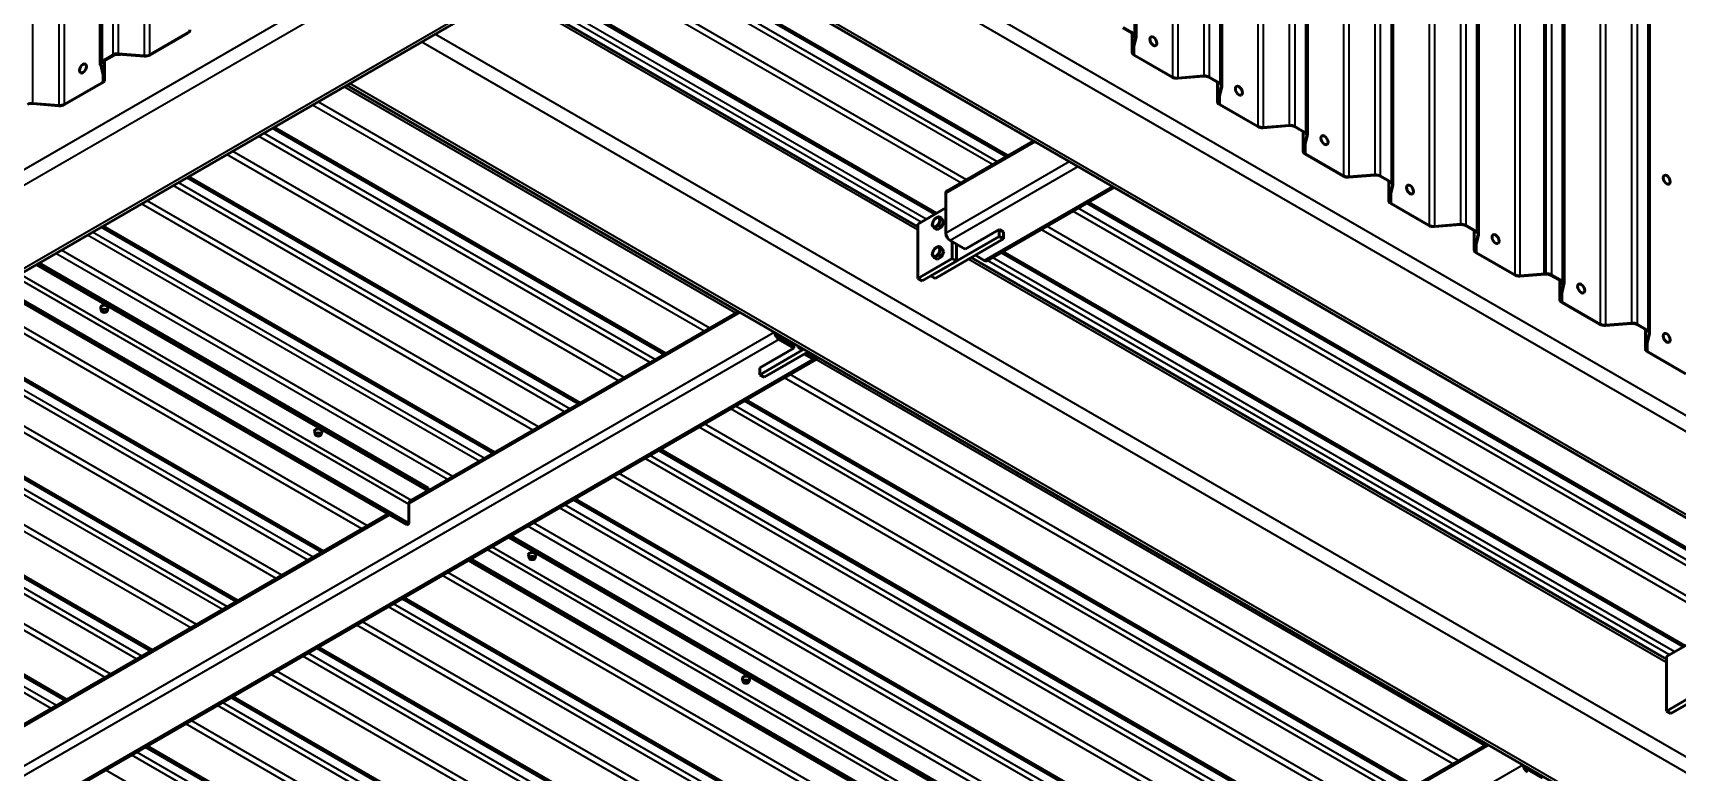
# Model space of a CAD drawing. Header units: millimetres. Extents: x 0 to 14700, y 0 to 10395.
# Drawn here: x 4830 to 7547, y 4983 to 6203 of the extents above; entities that cross this region are included whole.
import ezdxf

# ---------------------------------------------------------------- set-up
doc = ezdxf.new("R2010")
doc.units = ezdxf.units.MM
doc.header["$LTSCALE"] = 35
doc.layers.add('Видимые тонкие (ГОСТ)', color=7, linetype='Continuous', lineweight=35)
doc.layers.add('Видимый контур (ГОСТ)', color=7, linetype='Continuous', lineweight=50)

msp = doc.modelspace()

# ---------------------------------------------------------------- linework, layer by layer
at = {"layer": 'Видимые тонкие (ГОСТ)'}
for p, q in [((5013.6, 8099.9), (5013.6, 6165.5)), ((5022.3, 8104.9), (5022.3, 6167.1)), ((4970.5, 8075.1), (4970.5, 6168.9)), ((4943.8, 8059.6), (4943.8, 6156.9)), ((4961.5, 8069.8), (4961.5, 6167.2)), ((4872.6, 8018.5), (4872.6, 6083.5)), ((4881.3, 8023.6), (4881.3, 6085.2)), ((4829.6, 6087), (4829.6, 7993.7)), ((8063.8, 7853.4), (1466.5, 4044.5)), ((8075.1, 7833.9), (1477.8, 4024.9)), ((8193.9, 7765.3), (1596.6, 3956.3)), ((7471.9, 7343), (7471.9, 5724)), ((7481, 7348.2), (7481, 5722.3)), ((7498.7, 7358.4), (7498.7, 5712)), ((7420.2, 7313.1), (7420.2, 5722.2)), ((7428.9, 7318.2), (7428.9, 5720.6)), ((7330.5, 7261.3), (7330.5, 5805.7)), ((7339.5, 7266.6), (7339.5, 5803.9)), ((7357.2, 7276.8), (7357.2, 5793.7)), ((7278.8, 7231.5), (7278.8, 5803.9)), ((7287.4, 7236.5), (7287.4, 5802.2)), ((7189.1, 7179.7), (7189.1, 5887.3)), ((7198.1, 7184.9), (7198.1, 5885.6)), ((7215.8, 7195.1), (7215.8, 5875.3)), ((7137.3, 7149.8), (7137.3, 5885.5)), ((7146, 7154.9), (7146, 5883.9)), ((7047.7, 7098), (7047.7, 5969)), ((7056.7, 7103.3), (7056.7, 5967.2)), ((7074.4, 7113.5), (7074.4, 5957)), ((6995.9, 7068.2), (6995.9, 5967.2)), ((7004.6, 7073.2), (7004.6, 5965.5)), ((6906.2, 7016.4), (6906.2, 6050.6)), ((6915.3, 7021.6), (6915.3, 6048.9)), ((6933, 7031.8), (6933, 6038.6)), ((6854.5, 6986.5), (6854.5, 6048.8)), ((6863.2, 6991.6), (6863.2, 6047.2)), ((6764.8, 6934.7), (6764.8, 6132.3)), ((6773.9, 6940), (6773.9, 6130.5)), ((6791.6, 6950.2), (6791.6, 6120.3)), ((6713.1, 6904.9), (6713.1, 6130.5)), ((6721.8, 6909.9), (6721.8, 6128.8)), ((6650.1, 6868.5), (6650.1, 6201.9)), ((10701.3, 3758.7), (6141.2, 6391.5)), ((6423.9, 5990.7), (5776.8, 6364.3)), ((6441.6, 6000.9), (5794.5, 6374.5)), ((10690, 3739.1), (6122.1, 6376.4)), ((6372.5, 5960.9), (5725.3, 6334.6)), ((6415.5, 5985.8), (5768.3, 6359.4)), ((6363.2, 5955.6), (5716, 6329.2)), ((10571.2, 3670.5), (6003.3, 6307.8)), ((6306, 5895.5), (5635.4, 6282.7)), ((6323.6, 5905.7), (5653, 6292.9)), ((6292.5, 5877.9), (5613.4, 6270)), ((6297.5, 5890.6), (5626.9, 6277.8)), ((8587.1, 4416), (5494.6, 6201.4)), ((6646.5, 6202.7), (6646.5, 6171.9)), ((6649.4, 6201.8), (6649.4, 6201.5)), ((6651.8, 6198), (6651.8, 6196.3)), ((8575.8, 4396.4), (5472, 6188.4)), ((6650.1, 6184), (6650.1, 6166.8)), ((4941.4, 6153.4), (4941.4, 6151.8)), ((4942.6, 6152.6), (4942.6, 6151.1)), ((4945, 6157.1), (4945, 6156.2)), ((4948, 6157.4), (4948, 6126.6)), ((4962.7, 6167.2), (4962.7, 6166.5)), ((4971.9, 6168.4), (4971.9, 6168.2)), ((4944.4, 6140), (4944.4, 6121.6)), ((8067.4, 4552.7), (5353.2, 6119.8)), ((6787.9, 6121.8), (6787.9, 6090.3)), ((6793.9, 6116.7), (6793.9, 6115.1)), ((5948.2, 5716), (5301, 6089.6)), ((5991.2, 5740.8), (5344.1, 6114.5)), ((6791.5, 6102.3), (6791.5, 6085.2)), ((5938.9, 5710.6), (5291.7, 6084.3)), ((5858.3, 5664.1), (5211.1, 6037.7)), ((5875.9, 5674.3), (5228.8, 6047.9)), ((6929.3, 6040.2), (6929.3, 6008.6)), ((6935.3, 6035.1), (6935.3, 6033.5)), ((5806.8, 5634.3), (5159.6, 6008)), ((5849.8, 5659.2), (5202.6, 6032.8)), ((6486.5, 6023.4), (6338.5, 5937.9)), ((6932.9, 6020.7), (6932.9, 6003.6)), ((5797.5, 5629), (5150.3, 6002.6)), ((6543.1, 5990.8), (6338.5, 5872.6)), ((6557.2, 5982.6), (6345.6, 5860.4)), ((5716.8, 5582.4), (5069.7, 5956.1)), ((5734.5, 5592.6), (5087.3, 5966.3)), ((7070.8, 5958.5), (7070.8, 5927)), ((7076.7, 5953.4), (7076.7, 5951.8)), ((5665.4, 5552.7), (5018.2, 5926.3)), ((5708.4, 5577.5), (5061.2, 5951.2)), ((6613.8, 5949.9), (6402.1, 5827.7)), ((7074.4, 5939), (7074.4, 5921.9)), ((5656.1, 5547.3), (5008.9, 5921)), ((7652.9, 5271.4), (6548.6, 5908.9)), ((7661.4, 5276.2), (6557.1, 5913.8)), ((7679.1, 5286.4), (6574.8, 5924)), ((5575.4, 5500.8), (4928.3, 5874.4)), ((5593.1, 5511), (4945.9, 5884.6)), ((7600.6, 5241.1), (6496.3, 5878.7)), ((7609.9, 5246.5), (6505.6, 5884.1)), ((7212.2, 5876.9), (7212.2, 5845.3)), ((7218.2, 5871.8), (7218.2, 5870.2)), ((5523.9, 5471), (4876.8, 5844.7)), ((5567, 5495.9), (4919.8, 5869.5)), ((7215.8, 5857.4), (7215.8, 5840.3)), ((4835.1, 5820.6), (5481.6, 5447.3)), ((4837.6, 5822.1), (5482.9, 5449.5)), ((5514.6, 5465.7), (4867.5, 5839.3)), ((7530, 5163.5), (6376, 5829.8)), ((7534.9, 5176.2), (6407.2, 5827.3)), ((7543.4, 5181.1), (6415.7, 5832.2)), ((7561.1, 5191.3), (6433.3, 5842.4)), ((4800.6, 5800.7), (5451.1, 5425.2)), ((4808.4, 5805.2), (5455, 5431.9)), ((7338.8, 5803.7), (7338.8, 5803.5)), ((7353.6, 5794.4), (7353.6, 5763.7)), ((7356.5, 5793.5), (7356.5, 5793.3)), ((7358.9, 5789.8), (7358.9, 5788)), ((5382.4, 5389.4), (4735.3, 5763)), ((4771.4, 5783.9), (5449.8, 5392.2)), ((4774, 5785.3), (5451.1, 5394.4)), ((7357.2, 5775.7), (7357.2, 5758.6)), ((5373.3, 5384.1), (4726.1, 5757.7)), ((5998.6, 5741.7), (5451.1, 5425.6)), ((6055.2, 5709.1), (4224.2, 4652)), ((5292.6, 5337.5), (4645.4, 5711.1)), ((5310.2, 5347.7), (4663.1, 5721.3)), ((7495, 5713.6), (7495, 5682)), ((7501, 5708.5), (7501, 5706.9)), ((6062.7, 5697.1), (4231.3, 4639.7)), ((5241.1, 5307.7), (4593.9, 5681.4)), ((5284.1, 5332.6), (4637, 5706.2)), ((7498.6, 5694.1), (7498.6, 5677)), ((6119.3, 5664.4), (4287.9, 4607.1)), ((5231.8, 5302.4), (4584.6, 5676)), ((6122.4, 5670.3), (6119.3, 5668.5)), ((7228.7, 5026.4), (6124.4, 5664)), ((5151.2, 5255.8), (4504, 5629.5)), ((5168.8, 5266), (4521.7, 5639.7)), ((7176.3, 4996.2), (6072, 5633.8)), ((7185.6, 5001.6), (6081.3, 5639.1)), ((5099.7, 5226.1), (4452.5, 5599.7)), ((5142.7, 5250.9), (4495.5, 5624.6)), ((5090.4, 5220.7), (4443.2, 5594.4)), ((7087.2, 4944.8), (5982.9, 5582.3)), ((7095.7, 4949.6), (5991.4, 5587.2)), ((7113.4, 4959.8), (6009.1, 5597.4)), ((5009.7, 5174.2), (4362.6, 5547.8)), ((5027.4, 5184.4), (4380.2, 5558)), ((7034.9, 4914.5), (5930.6, 5552.1)), ((7044.2, 4919.9), (5939.9, 5557.5)), ((4958.2, 5144.4), (4311.1, 5518.1)), ((5001.3, 5169.3), (4354.1, 5542.9)), ((4949, 5139.1), (4301.8, 5512.7)), ((6945.8, 4863.1), (5841.5, 5500.7)), ((6954.3, 4868), (5850, 5505.6)), ((6972, 4878.2), (5867.7, 5515.8)), ((4868.3, 5092.5), (4221.1, 5466.2)), ((4886, 5102.7), (4238.8, 5476.4)), ((6893.5, 4832.9), (5789.2, 5470.5)), ((6902.8, 4838.3), (5798.5, 5475.8)), ((4859.9, 5087.6), (4212.7, 5461.3)), ((6804.4, 4781.5), (5700.1, 5419)), ((6812.9, 4786.3), (5708.6, 5423.9)), ((6830.5, 4796.5), (5726.2, 5434.1)), ((5419.2, 5407.2), (4758.1, 5025.5)), ((6752.1, 4751.2), (5647.8, 5388.8)), ((6761.4, 4756.6), (5657.1, 5394.2)), ((5588.7, 5354.7), (6692.4, 4717.5)), ((5615.4, 5370.1), (6719, 4732.9)), ((5617.9, 5371.6), (6720.3, 4735.1)), ((5551.7, 5333.4), (6687.2, 4677.8)), ((5554.3, 5334.8), (6688.5, 4680)), ((5580.9, 5350.2), (6688.5, 4710.8)), ((6610.7, 4669.6), (5506.4, 5307.2)), ((6619.9, 4674.9), (5515.6, 5312.5)), ((6521.6, 4618.2), (5417.3, 5255.7)), ((6530, 4623), (5425.7, 5260.6)), ((6547.7, 4633.2), (5443.4, 5270.8)), ((6469.2, 4587.9), (5364.9, 5225.5)), ((6478.5, 4593.3), (5374.2, 5230.9)), ((6380.1, 4536.5), (5275.8, 5174.1)), ((6388.6, 4541.4), (5284.3, 5179)), ((6406.3, 4551.6), (5302, 5189.2)), ((6327.8, 4506.3), (5223.5, 5143.9)), ((6337.1, 4511.7), (5232.8, 5149.2)), ((6238.7, 4454.9), (5134.4, 5092.4)), ((6247.2, 4459.7), (5142.9, 5097.3)), ((6264.8, 4469.9), (5160.5, 5107.5)), ((6186.4, 4424.6), (5082.1, 5062.2)), ((6195.7, 4430), (5091.4, 5067.6)), ((6097.3, 4373.2), (4993, 5010.8)), ((6105.7, 4378.1), (5001.4, 5015.7)), ((6123.4, 4388.3), (5019.1, 5025.9)), ((7236.1, 5027.3), (6720, 4729.3)), ((6054.3, 4348.4), (4950, 4985.9)), ((7292.6, 4994.6), (5461.7, 3937.5))]:
    msp.add_line(p, q, dxfattribs=at)
at = {"layer": 'Видимый контур (ГОСТ)'}
for p, q in [((4940.7, 8057.8), (4940.7, 6152.6)), ((8201.9, 7764.5), (1604.6, 3955.5)), ((7501.8, 7360.3), (7501.8, 5707.7)), ((7328, 7259.9), (7328, 5805.5)), ((7360.4, 7278.6), (7360.4, 5789.3)), ((7219, 7197), (7219, 5871)), ((7077.5, 7115.3), (7077.5, 5952.6)), ((6936.1, 7033.7), (6936.1, 6034.3)), ((6794.7, 6952), (6794.7, 6115.9)), ((6653.3, 6870.4), (6653.3, 6197.6)), ((6438.4, 5999), (5791.2, 6372.7)), ((10563.2, 3669.7), (5995.3, 6307)), ((6320.4, 5903.8), (5649.8, 6291)), ((6292.5, 5883.3), (5618.1, 6272.7)), ((5085.2, 6203.5), (5022.3, 6167.1)), ((5022.8, 6166.8), (5085.7, 6203.2)), ((6631.2, 6211.5), (6648.9, 6201.2)), ((6649.4, 6201.5), (6631.7, 6211.8)), ((6631.9, 6211.9), (6649.6, 6201.7)), ((6650.1, 6201.9), (6632.4, 6212.2)), ((6646.4, 6202.7), (6646.4, 6171.1)), ((6652.5, 6196.8), (6646.5, 6171.9)), ((6647.2, 6171.9), (6653.2, 6196.7)), ((6651.4, 6198.9), (6651.4, 6194.9)), ((6651.8, 6196.3), (6651.4, 6194.9)), ((6651.4, 6194.9), (6652.1, 6194.8)), ((6652.1, 6194.8), (6652.4, 6196.2)), ((4940.8, 6151.7), (4941.1, 6150.3)), ((4941.1, 6150.3), (4941.8, 6150.3)), ((4941.8, 6150.3), (4941.4, 6151.8)), ((4941.8, 6154.3), (4941.8, 6150.3)), ((4941.9, 6154.4), (4941.9, 6151.9)), ((4941.9, 6151.1), (4947.3, 6126.5)), ((4948, 6126.6), (4942.6, 6151.1)), ((4961.5, 6167.2), (4943.8, 6156.9)), ((4944.3, 6156.6), (4962, 6166.9)), ((4962.7, 6166.5), (4945, 6156.2)), ((4945.5, 6156), (4963.2, 6166.2)), ((4948.1, 6157.5), (4948.1, 6125.8)), ((4970.4, 6168.5), (5013.5, 6165.1)), ((5013.6, 6165.5), (4970.5, 6168.9)), ((4971.8, 6167.8), (4974.2, 6167.6)), ((4974.3, 6168), (4971.9, 6168.2)), ((4974.2, 6167.6), (4974.3, 6168)), ((4974.3, 6168.2), (4974.3, 6168)), ((6649.6, 6166.6), (6712.6, 6130.2)), ((6713.1, 6130.5), (6650.1, 6166.8)), ((4944.4, 6121.6), (4881.3, 6085.2)), ((4881.8, 6084.9), (4944.9, 6121.3)), ((8072.1, 4544.6), (5348.5, 6117.1)), ((6764.8, 6132.3), (6721.8, 6128.8)), ((6721.9, 6128.4), (6764.9, 6131.9)), ((6773.4, 6130.2), (6791.1, 6120)), ((6791.6, 6120.3), (6773.9, 6130.5)), ((6787.8, 6121.9), (6787.8, 6089.4)), ((6793.9, 6115.1), (6787.9, 6090.3)), ((6788.6, 6090.2), (6794.6, 6115.1)), ((4829.5, 6086.6), (4872.5, 6083.1)), ((4872.6, 6083.5), (4829.6, 6087)), ((6791, 6084.9), (6854, 6048.6)), ((6854.5, 6048.8), (6791.5, 6085.2)), ((5872.7, 5672.4), (5225.5, 6046.1)), ((6906.2, 6050.6), (6863.2, 6047.2)), ((6863.3, 6046.8), (6906.3, 6050.2)), ((6914.8, 6048.6), (6932.5, 6038.4)), ((6933, 6038.6), (6915.3, 6048.9)), ((6929.2, 6040.2), (6929.2, 6007.8)), ((6935.3, 6033.5), (6929.3, 6008.6)), ((6483.6, 6025.1), (6340.6, 5942.5)), ((6930, 6008.6), (6936, 6033.4)), ((6932.5, 6003.3), (6995.4, 5966.9)), ((6995.9, 5967.2), (6932.9, 6003.6)), ((5731.3, 5590.8), (5084.1, 5964.4)), ((7047.7, 5969), (7004.6, 5965.5)), ((7004.7, 5965.1), (7047.8, 5968.6)), ((7056.2, 5966.9), (7073.9, 5956.7)), ((7074.4, 5957), (7056.7, 5967.2)), ((7070.7, 5958.6), (7070.7, 5926.1)), ((6338.5, 5872.6), (6338.5, 5937.9)), ((6616.7, 5948.2), (6407.1, 5827.2)), ((7076.7, 5951.8), (7070.8, 5927)), ((7071.5, 5926.9), (7077.4, 5951.8)), ((6338.5, 5914.3), (6292.5, 5887.7)), ((6327, 5899.8), (6331.6, 5897.2)), ((7675.8, 5284.6), (6571.5, 5922.1)), ((7073.9, 5921.6), (7136.8, 5885.3)), ((7137.3, 5885.5), (7074.4, 5921.9)), ((5589.9, 5509.1), (4942.7, 5882.8)), ((6292.5, 5887.7), (6292.5, 5797.9)), ((6319.7, 5880.9), (6324.2, 5878.3)), ((6331.6, 5882.5), (6324.2, 5878.3)), ((6327, 5885.1), (6331.6, 5882.5)), ((6330.7, 5894.6), (6335.2, 5892)), ((6331.6, 5897.2), (6335.2, 5892)), ((6335.2, 5892), (6331.6, 5882.5)), ((6370.3, 5846.1), (6426.9, 5878.7)), ((6426.9, 5878.7), (6433.9, 5874.7)), ((6426.9, 5867.3), (6426.9, 5878.7)), ((6433.9, 5874.7), (6433.9, 5863.2)), ((7189.1, 5887.3), (7146, 5883.9)), ((7146.1, 5883.5), (7189.2, 5886.9)), ((7197.6, 5885.3), (7215.3, 5875.1)), ((7215.8, 5875.3), (7198.1, 5885.6)), ((7212.1, 5876.9), (7212.1, 5844.5)), ((6313.7, 5802), (6426.9, 5867.3)), ((6433.9, 5863.2), (6320.8, 5797.9)), ((6327, 5850.8), (6331.6, 5848.2)), ((6330.7, 5845.6), (6335.2, 5843)), ((6331.6, 5848.2), (6335.2, 5843)), ((6370.3, 5846.1), (6345.6, 5860.4)), ((6349.1, 5830.6), (6349.1, 5858.3)), ((6356.2, 5854.3), (6356.2, 5826.5)), ((6433.9, 5863.2), (6426.9, 5867.3)), ((7218.2, 5870.2), (7212.2, 5845.3)), ((7212.9, 5845.3), (7218.9, 5870.1)), ((4839.9, 5823.4), (5482.9, 5452.1)), ((6292.5, 5797.9), (6349.1, 5830.6)), ((6356.2, 5826.5), (6299.6, 5793.8)), ((6319.7, 5831.9), (6324.2, 5829.3)), ((6331.6, 5833.5), (6324.2, 5829.3)), ((6327, 5836.1), (6331.6, 5833.5)), ((6335.2, 5843), (6331.6, 5833.5)), ((6356.2, 5826.5), (6349.1, 5830.6)), ((7530, 5168.9), (6380.6, 5832.5)), ((6402.1, 5827.7), (6387.3, 5836.3)), ((7557.8, 5189.4), (6430.1, 5840.5)), ((7215.3, 5840), (7278.3, 5803.6)), ((7278.8, 5803.9), (7215.8, 5840.3)), ((6292.5, 5797.9), (6299.6, 5793.8)), ((6313.7, 5802), (6320.8, 5797.9)), ((7329.9, 5805.3), (7287.4, 5802.2)), ((7287.5, 5801.8), (7330, 5804.9)), ((7330.5, 5805.7), (7328, 5805.5)), ((7328, 5805.5), (7328.1, 5805.1)), ((7328.1, 5805.1), (7330.6, 5805.3)), ((7338.3, 5803.2), (7356, 5793)), ((7356.5, 5793.3), (7338.8, 5803.5)), ((7339, 5803.6), (7356.8, 5793.4)), ((7357.2, 5793.7), (7339.5, 5803.9)), ((7353.5, 5794.5), (7353.5, 5762.8)), ((7358.5, 5790.7), (7358.5, 5786.7)), ((4769.2, 5782.6), (5447.5, 5390.9)), ((7359.6, 5788.5), (7353.6, 5763.7)), ((7354.3, 5763.6), (7360.3, 5788.5)), ((7358.9, 5788), (7358.5, 5786.7)), ((7358.5, 5786.7), (7359.2, 5786.6)), ((7359.2, 5786.6), (7359.6, 5788)), ((5995.7, 5743.4), (5452.9, 5430)), ((7356.7, 5758.3), (7419.7, 5722)), ((7420.2, 5722.2), (7357.2, 5758.6)), ((5307, 5345.8), (4659.9, 5719.5)), ((7471.9, 5724), (7428.9, 5720.6)), ((7429, 5720.2), (7472, 5723.6)), ((7480.5, 5722), (7498.2, 5711.8)), ((7498.7, 5712), (7481, 5722.3)), ((7494.9, 5713.6), (7494.9, 5681.2)), ((6030.9, 5650.1), (6087.5, 5682.8)), ((6030.9, 5638.7), (6104, 5680.9)), ((6087.5, 5686.9), (6062.7, 5701.2)), ((6062.7, 5697.1), (6087.5, 5682.8)), ((6087.5, 5682.8), (6087.5, 5686.9)), ((6094.5, 5686.4), (6094.5, 5683.6)), ((6094.5, 5683.6), (6096.9, 5685)), ((6094.5, 5683.6), (6101.6, 5679.5)), ((6104, 5680.9), (6101.6, 5679.5)), ((7501, 5706.9), (7495, 5682)), ((7495.7, 5682), (7501.7, 5706.8)), ((6124.3, 5663.9), (4292.9, 4606.6)), ((6111.1, 5676.8), (6038, 5634.6)), ((6104.4, 5673), (6119.3, 5664.4)), ((6119.3, 5668.5), (6108, 5675)), ((7498.1, 5676.7), (7561.1, 5640.3)), ((7561.6, 5640.6), (7498.6, 5677)), ((5165.6, 5264.2), (4518.4, 5637.8)), ((6030.9, 5650.1), (6030.9, 5638.7)), ((6038, 5634.6), (6030.9, 5638.7)), ((7110.2, 4958), (6005.9, 5595.5)), ((5024.2, 5182.5), (4377, 5556.2)), ((6968.7, 4876.3), (5864.4, 5513.9)), ((4882.8, 5100.9), (4235.6, 5474.5)), ((5481.6, 5447.3), (5455, 5431.9)), ((5482.9, 5452.1), (5482.9, 5449.5)), ((5416.3, 5408.9), (4759.9, 5029.9)), ((5451.1, 5425.2), (5451.1, 5394.4)), ((6827.3, 4794.7), (5723, 5432.2)), ((5449.8, 5392.2), (5447.5, 5390.9)), ((5620.2, 5372.9), (6720.3, 4737.7)), ((5549.5, 5332), (6685, 4676.5)), ((6544.5, 4631.4), (5440.2, 5268.9)), ((7575.9, 5199.8), (7530, 5173.3)), ((6403, 4549.7), (5298.7, 5187.3)), ((7530, 5173.3), (7530, 5083.5)), ((7530, 5083.5), (7586.5, 5116.1)), ((7593.6, 5112.1), (7537, 5079.4)), ((6261.6, 4468.1), (5157.3, 5105.6)), ((7530, 5083.5), (7537, 5079.4)), ((7233.1, 5029), (6719.1, 4732.2)), ((6120.2, 4386.4), (5015.9, 5024)), ((7324.9, 4972.4), (7300.1, 4986.7))]:
    msp.add_line(p, q, dxfattribs=at)
for centre, major_axis, start_param, end_param in [((5078, 6207.7), (11, 0), 5.497787, 6.421372), ((6641.9, 6197.2), (10, 0), 6.132711, 7.068583), ((6641.9, 6197.2), (10.7, 0), 6.132711, 7.068583), ((6642.6, 6197.6), (10, 0), 6.144999, 7.068583), ((6642.6, 6197.6), (10.7, 0), 6.144999, 7.068583), ((6657.4, 6171.1), (-11, 0), 6.144999, 7.068583), ((6657.4, 6171.1), (-10.3, 0), 6.144999, 7.068583), ((4951.4, 6152.6), (-10.7, 0), 5.497787, 6.421372), ((4951.4, 6152.6), (-10, 0), 5.497787, 6.421372), ((4952.6, 6151.9), (-10.7, 0), 5.497787, 6.408865), ((4952.6, 6151.9), (-10, 0), 5.497787, 6.408865), ((4969.1, 6162.8), (-10.7, 0), 4.574202, 5.497787), ((4969.1, 6162.8), (10, 0), 1.43261, 2.356194), ((4970.3, 6162.1), (-10.7, 0), 4.561932, 5.497787), ((4970.3, 6162.1), (10, 0), 1.42034, 2.356194), ((5015, 6171.3), (11, 0), 4.574202, 5.497787), ((5015, 6171.3), (-10.3, 0), 1.43261, 2.356194), ((4937.1, 6125.8), (10.3, 0), 5.497787, 6.408865), ((4937.1, 6125.8), (11, 0), 5.497787, 6.408865), ((6720.4, 6134.7), (11, 0), 3.926991, 4.850575), ((6720.4, 6134.7), (-10.3, 0), 0.785398, 1.708983), ((6766.3, 6126.1), (-10.7, 0), 3.926991, 4.850575), ((6766.3, 6126.1), (10, 0), 0.785398, 1.708983), ((6784, 6115.9), (10, 0), 6.144999, 7.068583), ((6784, 6115.9), (10.7, 0), 6.144999, 7.068583), ((6798.8, 6089.4), (-11, 0), 6.144999, 7.068583), ((6798.8, 6089.4), (-10.3, 0), 6.144999, 7.068583), ((4828.1, 6080.9), (-10.7, 0), 4.574191, 5.497787), ((4874.1, 6089.4), (11, 0), 4.574191, 5.497787), ((4874.1, 6089.4), (-10.3, 0), 1.432599, 2.356194), ((6861.8, 6053.1), (11, 0), 3.926991, 4.850575), ((6861.8, 6053.1), (-10.3, 0), 0.785398, 1.708983), ((6907.7, 6044.5), (-10.7, 0), 3.926991, 4.850575), ((6907.7, 6044.5), (10, 0), 0.785398, 1.708983), ((6925.4, 6034.3), (10, 0), 6.144999, 7.068583), ((6925.4, 6034.3), (10.7, 0), 6.144999, 7.068583), ((6940.2, 6007.8), (-11, 0), 6.144999, 7.068583), ((6940.2, 6007.8), (-10.3, 0), 6.144999, 7.068583), ((7003.2, 5971.4), (11, 0), 3.926991, 4.850575), ((7003.2, 5971.4), (-10.3, 0), 0.785398, 1.708983), ((7049.1, 5962.8), (-10.7, 0), 3.926991, 4.850575), ((7049.1, 5962.8), (10, 0), 0.785398, 1.708983), ((7066.8, 5952.6), (10, 0), 6.144999, 7.068583), ((7066.8, 5952.6), (10.7, 0), 6.144999, 7.068583), ((6345.6, 5933.9), (-5, 8.66), 0, 0.785398), ((7081.7, 5926.1), (-11, 0), 6.144999, 7.068583), ((7081.7, 5926.1), (-10.3, 0), 6.144999, 7.068583), ((6345.6, 5868.5), (-5, 8.66), 0.785398, 2.356194), ((7144.6, 5889.8), (11, 0), 3.926991, 4.850574), ((7144.6, 5889.8), (-10.3, 0), 0.785398, 1.708982), ((7190.5, 5881.2), (-10.7, 0), 3.926991, 4.850574), ((7190.5, 5881.2), (10, 0), 0.785398, 1.708982), ((7208.3, 5871), (10, 0), 6.144988, 7.068583), ((7208.3, 5871), (10.7, 0), 6.144988, 7.068583), ((7223.1, 5844.5), (-11, 0), 6.144988, 7.068583), ((7223.1, 5844.5), (-10.3, 0), 6.144988, 7.068583), ((6402.1, 5835.9), (5, -8.66), 5.497787, 6.283185), ((7286.1, 5808.1), (11, 0), 3.926991, 4.838069), ((7286.1, 5808.1), (-10.3, 0), 0.785398, 1.696476), ((7331.3, 5799.1), (-10.7, 0), 3.926991, 4.838069), ((7331.3, 5799.1), (10, 0), 0.785398, 1.696476), ((7332, 5799.5), (-10.7, 0), 3.926991, 4.850575), ((7332, 5799.5), (10, 0), 0.785398, 1.708983), ((7349, 5788.9), (10, 0), 6.132729, 7.068583), ((7349, 5788.9), (10.7, 0), 6.132729, 7.068583), ((7349.7, 5789.3), (10, 0), 6.144999, 7.068583), ((7349.7, 5789.3), (10.7, 0), 6.144999, 7.068583), ((7364.5, 5762.8), (-11, 0), 6.144999, 7.068583), ((7364.5, 5762.8), (-10.3, 0), 6.144999, 7.068583), ((4947.6, 5750.1), (5.94, 0), 0.015017, 3.126575), ((6062.7, 5705.2), (5, -8.66), 3.989774, 5.497787), ((7427.5, 5726.5), (11, 0), 3.926991, 4.850575), ((7427.5, 5726.5), (-10.3, 0), 0.785398, 1.708983), ((7473.4, 5717.9), (-10.7, 0), 3.926991, 4.850575), ((7473.4, 5717.9), (10, 0), 0.785398, 1.708983), ((7491.1, 5707.7), (10, 0), 6.144999, 7.068583), ((7491.1, 5707.7), (10.7, 0), 6.144999, 7.068583), ((6062.7, 5705.2), (-2.5, 4.33), 0.911213, 2.356194), ((7505.9, 5681.2), (-11, 0), 6.144999, 7.068583), ((7505.9, 5681.2), (-10.3, 0), 6.144999, 7.068583), ((6119.3, 5672.6), (2.5, -4.33), 5.497787, 6.942768), ((6119.3, 5672.6), (5, -8.66), 5.497787, 7.005801), ((5301.2, 5546), (5.94, 0), 0.015017, 3.126575), ((5481.6, 5448.8), (-0.9, -1.56), 0.785398, 2.356194), ((5455, 5427.4), (-2.75, -4.76), 3.926991, 5.497787), ((5449.8, 5393.7), (-0.9, -1.56), 0.785398, 2.356194), ((5654.8, 5341.8), (5.94, 0), 0.015017, 3.126575), ((6008.3, 5137.7), (5.94, 0), 0.015017, 3.126575), ((7300.1, 4990.8), (5, -8.66), 3.989774, 5.497787), ((7300.1, 4990.8), (-2.5, 4.33), 0.911213, 2.356194)]:
    msp.add_ellipse(centre, major_axis=major_axis, ratio=0.57735, start_param=start_param, end_param=end_param, dxfattribs=at)
for centre, major_axis in [((6681.6, 6189.5), (4.13, -7.15)), ((4912.3, 6144.5), (-4.13, -7.15)), ((6823, 6107.9), (4.13, -7.15)), ((6964.4, 6026.2), (4.13, -7.15)), ((7105.8, 5944.6), (4.13, -7.15)), ((7530.1, 5960.9), (-4.13, 7.15)), ((6322.6, 5890.8), (-4.28, -7.4)), ((7247.2, 5862.9), (4.13, -7.15)), ((6322.6, 5841.8), (-4.28, -7.4)), ((7388.7, 5781.3), (4.13, -7.15)), ((4947.6, 5744.4), (-4.54, 0)), ((7530.1, 5699.6), (4.13, -7.15)), ((5301.2, 5540.2), (-4.54, 0)), ((5654.8, 5336.1), (-4.54, 0)), ((6008.3, 5132), (-4.54, 0))]:
    msp.add_ellipse(centre, major_axis=major_axis, ratio=0.57735, dxfattribs=at)
for points in [[(6327, 5899.8), (6322.3, 5898.3), (6319.7, 5895.6)], [(6330.7, 5894.6), (6327.8, 5897.8), (6327, 5899.8)], [(6319.7, 5895.6), (6316.8, 5891.5), (6316, 5886.1)], [(6316, 5886.1), (6316.8, 5884.1), (6319.7, 5880.9)], [(6319.7, 5880.9), (6322.3, 5883.6), (6327, 5885.1)], [(6327, 5885.1), (6327.8, 5890.5), (6330.7, 5894.6)], [(6319.7, 5846.6), (6316.8, 5842.5), (6316, 5837.1)], [(6327, 5850.8), (6322.3, 5849.3), (6319.7, 5846.6)], [(6330.7, 5845.6), (6327.8, 5848.8), (6327, 5850.8)], [(6327, 5836.1), (6327.8, 5841.5), (6330.7, 5845.6)], [(6316, 5837.1), (6316.8, 5835.1), (6319.7, 5831.9)], [(6319.7, 5831.9), (6322.3, 5834.6), (6327, 5836.1)]]:
    msp.add_rational_spline(points, [1.16025403784, 1.33974596216, 1.16025403784], degree=2, dxfattribs=at)
for points, knots in [([(4941.7, 5750.1), (4941.7, 5749.6), (4941.7, 5749.1), (4941.8, 5748.2), (4941.9, 5747.7), (4942.1, 5746.7), (4942.2, 5746.3), (4942.5, 5745.4), (4942.6, 5745), (4943, 5744.2), (4943.1, 5743.9), (4943.3, 5743.5)], [7.0535661, 7.0535661, 7.0535661, 7.0535661, 7.1200835, 7.1200835, 7.1866009, 7.1866009, 7.2531183, 7.2531183, 7.3196356, 7.3196356, 7.386153, 7.386153, 7.386153, 7.386153]), ([(4952, 5743.5), (4952.2, 5743.9), (4952.3, 5744.2), (4952.7, 5745), (4952.8, 5745.4), (4953.1, 5746.3), (4953.2, 5746.7), (4953.4, 5747.7), (4953.5, 5748.2), (4953.6, 5749.1), (4953.6, 5749.6), (4953.6, 5750.1)], [3.6094213, 3.6094213, 3.6094213, 3.6094213, 3.6759387, 3.6759387, 3.742456, 3.742456, 3.8089734, 3.8089734, 3.8754908, 3.8754908, 3.9420082, 3.9420082, 3.9420082, 3.9420082]), ([(5295.3, 5546), (5295.2, 5545.5), (5295.3, 5545), (5295.4, 5544), (5295.4, 5543.6), (5295.6, 5542.6), (5295.7, 5542.2), (5296, 5541.3), (5296.2, 5540.9), (5296.5, 5540.1), (5296.7, 5539.8), (5296.9, 5539.4)], [7.0535661, 7.0535661, 7.0535661, 7.0535661, 7.1200835, 7.1200835, 7.1866009, 7.1866009, 7.2531183, 7.2531183, 7.3196356, 7.3196356, 7.386153, 7.386153, 7.386153, 7.386153]), ([(5305.5, 5539.4), (5305.7, 5539.8), (5305.9, 5540.1), (5306.2, 5540.9), (5306.4, 5541.3), (5306.7, 5542.2), (5306.8, 5542.6), (5307, 5543.6), (5307.1, 5544), (5307.1, 5545), (5307.2, 5545.5), (5307.1, 5546)], [3.6094213, 3.6094213, 3.6094213, 3.6094213, 3.6759387, 3.6759387, 3.742456, 3.742456, 3.8089734, 3.8089734, 3.8754908, 3.8754908, 3.9420082, 3.9420082, 3.9420082, 3.9420082]), ([(5648.8, 5341.9), (5648.8, 5341.4), (5648.8, 5340.9), (5648.9, 5339.9), (5649, 5339.4), (5649.2, 5338.5), (5649.3, 5338), (5649.6, 5337.2), (5649.7, 5336.8), (5650.1, 5336), (5650.3, 5335.6), (5650.4, 5335.3)], [7.0535661, 7.0535661, 7.0535661, 7.0535661, 7.1200835, 7.1200835, 7.1866009, 7.1866009, 7.2531183, 7.2531183, 7.3196356, 7.3196356, 7.386153, 7.386153, 7.386153, 7.386153]), ([(5659.1, 5335.3), (5659.3, 5335.6), (5659.4, 5336), (5659.8, 5336.8), (5659.9, 5337.2), (5660.2, 5338), (5660.3, 5338.5), (5660.5, 5339.4), (5660.6, 5339.9), (5660.7, 5340.9), (5660.7, 5341.4), (5660.7, 5341.9)], [3.6094213, 3.6094213, 3.6094213, 3.6094213, 3.6759387, 3.6759387, 3.742456, 3.742456, 3.8089734, 3.8089734, 3.8754908, 3.8754908, 3.9420082, 3.9420082, 3.9420082, 3.9420082]), ([(6002.4, 5137.8), (6002.4, 5137.3), (6002.4, 5136.8), (6002.5, 5135.8), (6002.5, 5135.3), (6002.7, 5134.4), (6002.8, 5133.9), (6003.1, 5133), (6003.3, 5132.6), (6003.6, 5131.9), (6003.8, 5131.5), (6004, 5131.2)], [7.0535661, 7.0535661, 7.0535661, 7.0535661, 7.1200835, 7.1200835, 7.1866009, 7.1866009, 7.2531183, 7.2531183, 7.3196356, 7.3196356, 7.386153, 7.386153, 7.386153, 7.386153]), ([(6012.6, 5131.2), (6012.8, 5131.5), (6013, 5131.9), (6013.3, 5132.6), (6013.5, 5133), (6013.8, 5133.9), (6013.9, 5134.4), (6014.1, 5135.3), (6014.2, 5135.8), (6014.2, 5136.8), (6014.3, 5137.3), (6014.3, 5137.8)], [3.6094213, 3.6094213, 3.6094213, 3.6094213, 3.6759387, 3.6759387, 3.742456, 3.742456, 3.8089734, 3.8089734, 3.8754908, 3.8754908, 3.9420082, 3.9420082, 3.9420082, 3.9420082])]:
    msp.add_open_spline(points, degree=3, knots=knots, dxfattribs=at)

doc.saveas('drawing.dxf')
